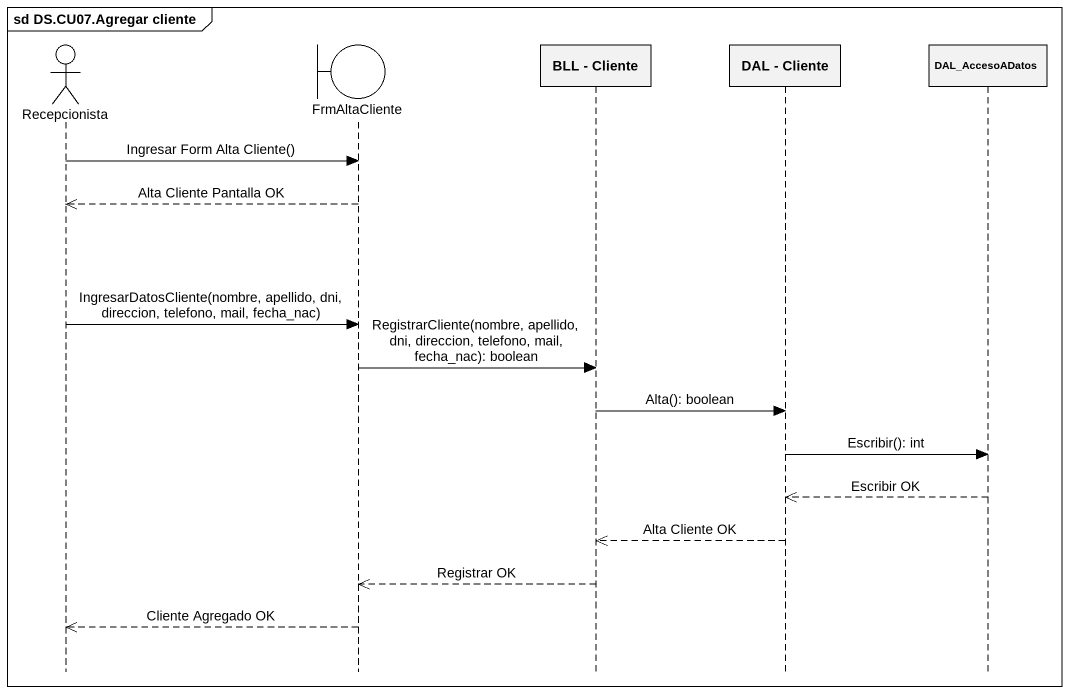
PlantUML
@startuml
mainframe sd DS.CU07.Agregar cliente
hide footbox
actor Recepcionista
boundary FrmAltaCliente
participant "BLL - Cliente" as BLL_Cliente
participant "DAL - Cliente" as DAL_Cliente
participant DAL_AccesoADatos

Recepcionista -> FrmAltaCliente : Ingresar Form Alta Cliente()
FrmAltaCliente -->> Recepcionista : Alta Cliente Pantalla OK
Recepcionista -> FrmAltaCliente : IngresarDatosCliente(nombre, apellido, dni, direccion, telefono, mail, fecha_nac)
FrmAltaCliente -> BLL_Cliente : RegistrarCliente(nombre, apellido, dni, direccion, telefono, mail, fecha_nac): boolean
BLL_Cliente -> DAL_Cliente : Alta(): boolean
DAL_Cliente -> DAL_AccesoADatos : Escribir(): int
DAL_AccesoADatos -->> DAL_Cliente : Escribir OK
DAL_Cliente -->> BLL_Cliente : Alta Cliente OK
BLL_Cliente -->> FrmAltaCliente : Registrar OK
FrmAltaCliente -->> Recepcionista : Cliente Agregado OK
@enduml
